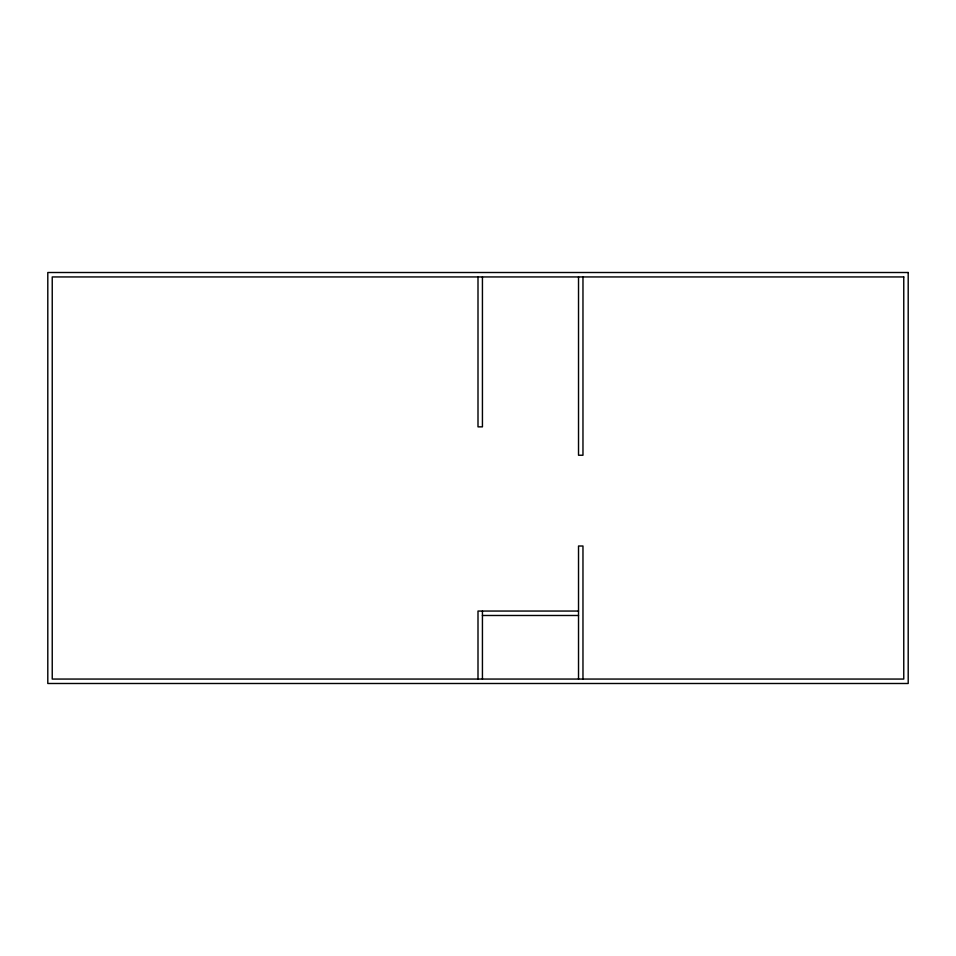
<?xml version="1.0" encoding="UTF-8"?>
<svg xmlns="http://www.w3.org/2000/svg" width="956" height="956" viewBox="0 0 956 956"><rect width="100%" height="100%" fill="white"/><g stroke="black" fill="none" stroke-linecap="round" stroke-linejoin="round"><path stroke-width="1.43" d="M578.523 611.051L478 611.051L478 679.059M482.433 615.485L578.523 615.485M582.969 276.941L582.969 455.235L578.523 455.235L578.523 276.941M582.969 679.059L582.969 546.007L578.523 546.007L578.523 679.059M482.433 276.941L482.433 426.854L478 426.854L478 276.941M482.433 611.051L482.433 679.059M908.2 272.508L47.8 272.508L47.8 683.492L908.2 683.492L908.2 272.508M903.767 276.941L52.233 276.941L52.233 679.059L903.767 679.059L903.767 276.941"/></g></svg>
